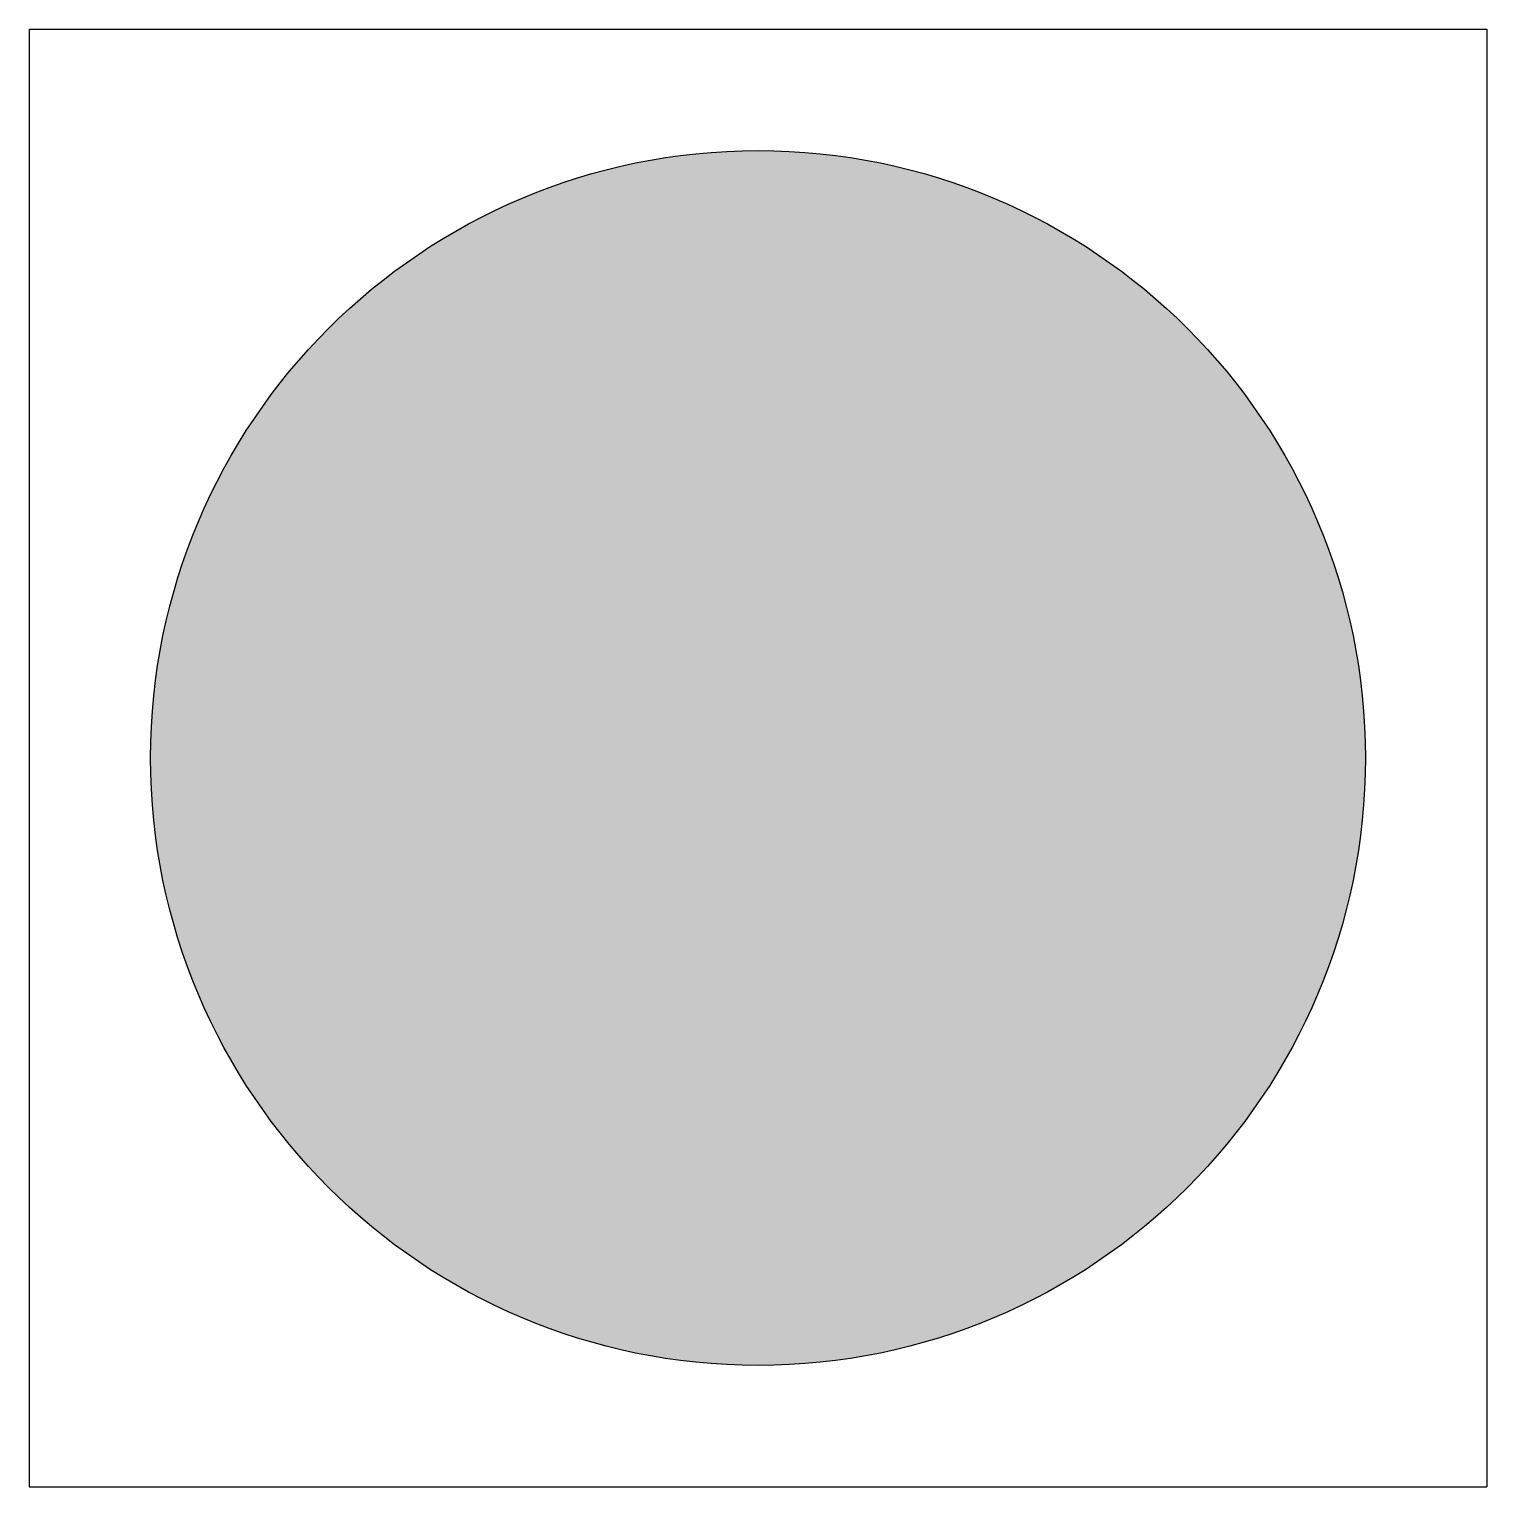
# Model space of a CAD drawing. Header units: millimetres. Extents: x -10190.315 to -10190.015, y -370.247 to -369.947.
import ezdxf

# ---------------------------------------------------------------- set-up
doc = ezdxf.new("R2010")
doc.units = ezdxf.units.MM
doc.header["$LTSCALE"] = 10
doc.layers.add('Tub_esgoto_símbolos', color=2, linetype='Continuous')

msp = doc.modelspace()

# ---------------------------------------------------------------- hatches: boundary and pattern name
at = {"layer": 'Tub_esgoto_símbolos'}
msp.add_hatch(color=1, dxfattribs=at).paths.add_polyline_path([(-10190.29021, -370.09736, 1), (-10190.04021, -370.09736, 1)])

# ---------------------------------------------------------------- linework, layer by layer
for p, q in [((-10190.31521, -369.94736), (-10190.31521, -370.24736)), ((-10190.31521, -369.94736), (-10190.01521, -369.94736)), ((-10190.01521, -369.94736), (-10190.01521, -370.24736)), ((-10190.31521, -370.24736), (-10190.01521, -370.24736))]:
    msp.add_line(p, q, dxfattribs=at)
msp.add_circle((-10190.16521, -370.09736), 0.125, dxfattribs=at)

doc.saveas('drawing.dxf')
